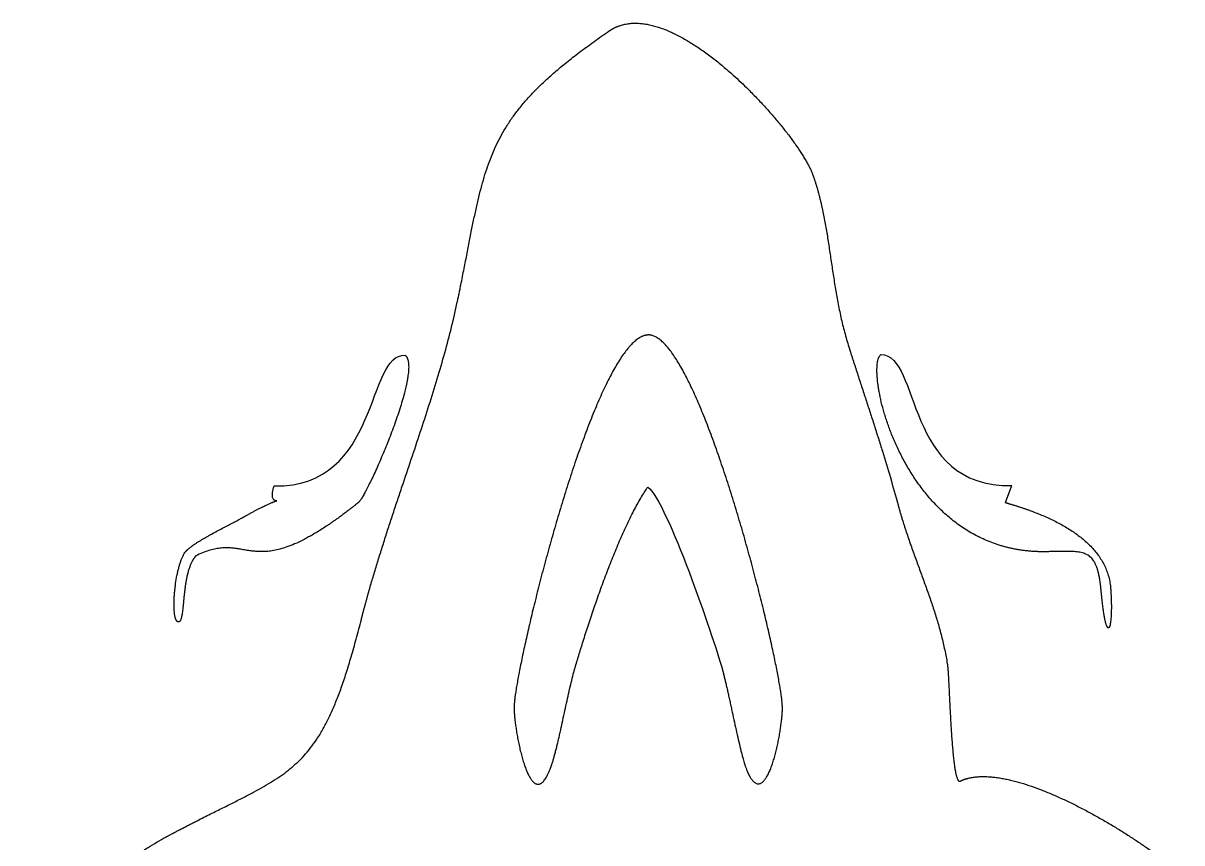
# Model space of a CAD drawing. Header units: millimetres. Extents: x 413.1 to 447.6, y 102 to 150.6.
# Drawn here: x 413.26 to 445.06, y 128.08 to 150.58 of the extents above; entities that cross this region are included whole.
import ezdxf

# ---------------------------------------------------------------- set-up
doc = ezdxf.new("R2010")
doc.units = ezdxf.units.MM
doc.layers.get('0').update_dxf_attribs({"linetype": 'CONTINUOUS'})

msp = doc.modelspace()

# ---------------------------------------------------------------- linework, layer by layer
msp.add_line((440.217, 137.417), (440.396, 137.882))
for points, knots in [([(429.345, 150.364), (429.345, 150.364), (429.345, 150.365), (429.345, 150.365), (429.345, 150.365), (429.346, 150.365), (429.346, 150.365), (429.346, 150.365), (429.346, 150.365), (429.347, 150.366), (429.348, 150.366), (429.348, 150.367), (429.349, 150.367), (429.35, 150.368), (429.352, 150.369), (429.353, 150.37), (429.356, 150.372), (429.358, 150.373), (429.362, 150.376), (429.365, 150.378), (429.368, 150.38), (429.373, 150.383), (429.378, 150.386), (429.385, 150.391), (429.391, 150.395), (429.4, 150.4), (429.412, 150.407), (429.425, 150.415), (429.439, 150.423), (429.452, 150.43), (429.466, 150.437), (429.485, 150.447), (429.508, 150.458), (429.536, 150.471), (429.564, 150.483), (429.593, 150.494), (429.631, 150.508), (429.68, 150.524), (429.739, 150.54), (429.8, 150.552), (429.861, 150.562), (429.923, 150.57), (429.986, 150.574), (430.072, 150.576), (430.181, 150.572), (430.314, 150.557), (430.449, 150.532), (430.587, 150.498), (430.727, 150.455), (430.918, 150.385), (431.16, 150.277), (431.45, 150.12), (431.742, 149.938), (432.034, 149.734), (432.324, 149.511), (432.561, 149.313), (432.841, 149.065), (433.114, 148.807), (433.417, 148.497), (433.664, 148.23), (433.896, 147.964), (434.111, 147.703), (434.307, 147.449), (434.482, 147.206), (434.612, 147.012), (434.703, 146.864), (434.763, 146.761), (434.817, 146.663), (434.863, 146.572), (434.902, 146.486), (434.924, 146.43), (434.933, 146.403)], [0, 0, 0, 0, 0.0000062, 0.0000124, 0.0000248, 0.0000497, 0.0000746, 0.0000995, 0.0001492, 0.000199, 0.0002984, 0.0003979, 0.0004973, 0.0005967, 0.0007955, 0.0009942, 0.0011927, 0.0015897, 0.0019862, 0.0023825, 0.0027784, 0.003174, 0.0039643, 0.0047533, 0.0055411, 0.0063278, 0.0078979, 0.0094637, 0.0110255, 0.0125837, 0.0141385, 0.0156902, 0.0187852, 0.0218709, 0.0249493, 0.0280226, 0.0310926, 0.0372301, 0.0433772, 0.0495475, 0.0557538, 0.0620077, 0.0683197, 0.0746992, 0.0876907, 0.1010396, 0.114785, 0.1289527, 0.143557, 0.1586022, 0.1899865, 0.2230083, 0.2574833, 0.2931741, 0.3298054, 0.3670752, 0.3858504, 0.4422284, 0.4794332, 0.5159211, 0.5513336, 0.5853094, 0.6174856, 0.6475004, 0.6749959, 0.6876902, 0.6996252, 0.7107603, 0.7210571, 0.7304807, 0.7390014, 0.7390014, 0.7390014, 0.7390014]), ([(425.173, 142.918), (425.175, 142.928), (425.179, 142.948), (425.187, 142.988), (425.202, 143.059), (425.223, 143.158), (425.247, 143.276), (425.278, 143.429), (425.316, 143.617), (425.359, 143.837), (425.401, 144.051), (425.454, 144.323), (425.517, 144.65), (425.592, 145.025), (425.666, 145.381), (425.742, 145.717), (425.822, 146.037), (425.907, 146.342), (426.001, 146.635), (426.105, 146.916), (426.221, 147.187), (426.352, 147.451), (426.5, 147.71), (426.667, 147.964), (426.854, 148.216), (427.064, 148.468), (427.3, 148.721), (427.562, 148.977), (427.854, 149.239), (428.177, 149.508), (428.534, 149.785), (428.926, 150.073), (429.201, 150.266), (429.345, 150.364)], [0, 0, 0, 0, 0.0031179, 0.0062237, 0.0123992, 0.024607, 0.0366268, 0.0484623, 0.0715942, 0.0940303, 0.1157985, 0.1369263, 0.177371, 0.2155852, 0.2517921, 0.2862207, 0.3191092, 0.3507094, 0.38129, 0.4111406, 0.4405733, 0.4699221, 0.499541, 0.5297985, 0.5610716, 0.5937389, 0.6281748, 0.6647452, 0.7038047, 0.7456961, 0.7907503, 0.8392872, 0.8916175, 0.8916175, 0.8916175, 0.8916175]), ([(434.933, 146.403), (434.933, 146.403), (434.934, 146.403), (434.934, 146.403), (434.934, 146.402), (434.934, 146.401), (434.935, 146.399), (434.936, 146.397), (434.936, 146.395), (434.938, 146.392), (434.939, 146.387), (434.941, 146.382), (434.943, 146.376), (434.946, 146.369), (434.949, 146.36), (434.953, 146.349), (434.958, 146.334), (434.964, 146.316), (434.971, 146.294), (434.979, 146.272), (434.986, 146.25), (434.996, 146.22), (435.007, 146.183), (435.021, 146.138), (435.035, 146.093), (435.053, 146.033), (435.074, 145.958), (435.098, 145.867), (435.122, 145.775), (435.144, 145.682), (435.166, 145.589), (435.194, 145.464), (435.226, 145.306), (435.263, 145.115), (435.297, 144.921), (435.329, 144.726), (435.36, 144.529), (435.39, 144.331), (435.43, 144.064), (435.48, 143.728), (435.544, 143.322), (435.616, 142.913), (435.699, 142.504), (435.798, 142.094), (435.876, 141.823), (435.919, 141.689)], [0, 0, 0, 0, 0.0000362, 0.0000724, 0.0001448, 0.0002897, 0.0004345, 0.0005794, 0.0008691, 0.0011589, 0.0017385, 0.0023182, 0.002898, 0.0034779, 0.0046381, 0.0057987, 0.0069597, 0.0092831, 0.0116082, 0.0139352, 0.0162641, 0.0185949, 0.0232623, 0.0279377, 0.0326214, 0.0373135, 0.0467238, 0.0561702, 0.0656536, 0.0751751, 0.0847353, 0.0943345, 0.113651, 0.1331246, 0.1527525, 0.1725303, 0.1924515, 0.2125088, 0.2326939, 0.2734127, 0.3145394, 0.3560154, 0.3978026, 0.4398937, 0.4823222, 0.4823222, 0.4823222, 0.4823222]), ([(422.539, 134.209), (422.539, 134.21), (422.539, 134.21), (422.539, 134.212), (422.54, 134.215), (422.541, 134.217), (422.542, 134.221), (422.543, 134.226), (422.545, 134.233), (422.547, 134.242), (422.55, 134.253), (422.553, 134.264), (422.556, 134.279), (422.561, 134.297), (422.567, 134.32), (422.574, 134.349), (422.584, 134.386), (422.596, 134.431), (422.607, 134.475), (422.619, 134.519), (422.635, 134.579), (422.655, 134.653), (422.68, 134.743), (422.705, 134.832), (422.738, 134.952), (422.781, 135.103), (422.834, 135.284), (422.887, 135.465), (422.942, 135.647), (422.998, 135.83), (423.074, 136.075), (423.172, 136.382), (423.291, 136.751), (423.413, 137.122), (423.536, 137.493), (423.702, 137.989), (423.91, 138.607), (424.157, 139.347), (424.396, 140.082), (424.622, 140.808), (424.831, 141.523), (425.017, 142.224), (425.124, 142.688), (425.173, 142.918)], [0, 0, 0, 0, 0.0001422, 0.0002845, 0.0005691, 0.0008537, 0.0011384, 0.0017078, 0.0022773, 0.0034167, 0.0045567, 0.0056971, 0.0068381, 0.0091215, 0.0114069, 0.0136942, 0.0182749, 0.0228634, 0.0274596, 0.0320634, 0.0366748, 0.0459199, 0.0551942, 0.064497, 0.0738275, 0.092569, 0.1114128, 0.130353, 0.1493836, 0.1684983, 0.187691, 0.226285, 0.2651143, 0.304127, 0.3432703, 0.3824908, 0.4609492, 0.5390727, 0.616435, 0.692618, 0.7672193, 0.8398592, 0.9101914, 0.9101914, 0.9101914, 0.9101914]), ([(430.456, 142.016), (430.456, 142.016), (430.456, 142.016), (430.456, 142.016), (430.456, 142.016), (430.456, 142.016), (430.456, 142.016), (430.455, 142.016), (430.455, 142.016), (430.455, 142.016), (430.454, 142.016), (430.453, 142.016), (430.453, 142.016), (430.452, 142.016), (430.45, 142.016), (430.449, 142.016), (430.447, 142.016), (430.445, 142.017), (430.442, 142.017), (430.439, 142.017), (430.436, 142.017), (430.432, 142.017), (430.427, 142.017), (430.421, 142.017), (430.416, 142.017), (430.408, 142.017), (430.398, 142.017), (430.387, 142.016), (430.375, 142.015), (430.363, 142.013), (430.351, 142.011), (430.336, 142.008), (430.316, 142.003), (430.292, 141.996), (430.268, 141.988), (430.244, 141.978), (430.22, 141.967), (430.196, 141.954), (430.164, 141.935), (430.123, 141.908), (430.074, 141.871), (430.024, 141.829), (429.975, 141.782), (429.925, 141.731), (429.857, 141.654), (429.771, 141.546), (429.67, 141.402), (429.569, 141.241), (429.466, 141.065), (429.364, 140.874), (429.261, 140.67), (429.158, 140.453), (429.055, 140.224), (428.953, 139.983), (428.815, 139.645), (428.645, 139.2), (428.448, 138.645), (428.255, 138.068), (428.068, 137.476), (427.888, 136.876), (427.717, 136.276), (427.555, 135.683), (427.404, 135.105), (427.265, 134.548), (427.14, 134.021), (427.029, 133.53), (426.934, 133.082), (426.866, 132.74), (426.821, 132.493), (426.793, 132.331), (426.77, 132.185), (426.752, 132.057), (426.739, 131.947), (426.734, 131.879), (426.732, 131.849)], [0, 0, 0, 0, 0.000005, 0.000009, 0.000018, 0.000036, 0.000054, 0.000072, 0.000108, 0.000144, 0.000217, 0.000289, 0.000361, 0.000433, 0.000578, 0.000722, 0.000867, 0.001156, 0.001445, 0.001734, 0.002023, 0.002312, 0.002891, 0.00347, 0.00405, 0.00463, 0.005794, 0.006963, 0.008138, 0.009319, 0.010509, 0.011707, 0.014134, 0.016608, 0.019133, 0.021717, 0.024365, 0.02708, 0.029867, 0.035669, 0.041794, 0.048259, 0.055075, 0.06225, 0.069787, 0.08595, 0.103556, 0.12257, 0.142942, 0.164612, 0.187511, 0.211568, 0.236704, 0.262841, 0.289894, 0.346414, 0.405577, 0.466681, 0.529013, 0.591853, 0.654477, 0.716158, 0.776165, 0.833767, 0.88823, 0.938821, 0.984805, 1.025451, 1.043543, 1.060027, 1.074813, 1.08781, 1.098933, 1.108097, 1.108097, 1.108097, 1.108097]), ([(434.095, 131.828), (434.095, 131.828), (434.095, 131.829), (434.095, 131.829), (434.095, 131.83), (434.094, 131.831), (434.094, 131.832), (434.094, 131.834), (434.094, 131.836), (434.094, 131.84), (434.094, 131.845), (434.093, 131.85), (434.093, 131.856), (434.093, 131.863), (434.092, 131.873), (434.091, 131.885), (434.09, 131.898), (434.089, 131.91), (434.087, 131.927), (434.085, 131.95), (434.082, 131.977), (434.079, 132.006), (434.074, 132.047), (434.068, 132.1), (434.058, 132.167), (434.048, 132.238), (434.036, 132.314), (434.023, 132.393), (434.004, 132.506), (433.976, 132.656), (433.94, 132.847), (433.899, 133.051), (433.854, 133.266), (433.805, 133.493), (433.752, 133.731), (433.676, 134.066), (433.571, 134.505), (433.434, 135.052), (433.285, 135.619), (433.126, 136.2), (432.957, 136.789), (432.78, 137.379), (432.597, 137.962), (432.407, 138.532), (432.214, 139.082), (432.017, 139.605), (431.848, 140.02), (431.712, 140.333), (431.612, 140.553), (431.512, 140.76), (431.412, 140.955), (431.312, 141.136), (431.213, 141.303), (431.115, 141.455), (431.025, 141.58), (430.944, 141.682), (430.88, 141.754), (430.824, 141.811), (430.776, 141.854), (430.716, 141.904), (430.654, 141.946), (430.591, 141.978), (430.546, 141.996), (430.501, 142.009), (430.471, 142.014), (430.456, 142.016)], [0, 0, 0, 0, 0.000033, 0.000067, 0.000134, 0.000268, 0.000402, 0.000537, 0.000808, 0.001081, 0.001633, 0.002193, 0.00276, 0.003334, 0.004505, 0.005706, 0.006936, 0.008196, 0.009485, 0.012149, 0.014929, 0.017823, 0.020829, 0.027175, 0.033957, 0.041164, 0.048786, 0.056813, 0.065234, 0.083216, 0.102647, 0.123442, 0.145514, 0.168777, 0.193145, 0.218532, 0.272017, 0.32854, 0.387411, 0.447939, 0.509435, 0.571214, 0.63259, 0.692884, 0.75142, 0.807531, 0.860562, 0.885723, 0.909876, 0.932947, 0.954862, 0.975553, 0.994958, 1.01302, 1.029694, 1.04127, 1.052044, 1.058783, 1.065172, 1.07122, 1.082339, 1.087459, 1.092323, 1.096971, 1.101456, 1.101456, 1.101456, 1.101456]), ([(435.919, 141.689), (435.919, 141.687), (435.92, 141.683), (435.923, 141.675), (435.927, 141.662), (435.933, 141.642), (435.941, 141.619), (435.95, 141.589), (435.963, 141.55), (435.982, 141.489), (436.007, 141.412), (436.036, 141.321), (436.066, 141.23), (436.105, 141.109), (436.153, 140.959), (436.212, 140.779), (436.29, 140.541), (436.386, 140.245), (436.502, 139.891), (436.616, 139.537), (436.729, 139.182), (436.879, 138.705), (437.063, 138.097), (437.201, 137.606), (437.269, 137.357)], [0, 0, 0, 0, 0.0006078, 0.0012154, 0.0024302, 0.0048581, 0.0072836, 0.0097067, 0.0145462, 0.0193766, 0.0290112, 0.0386124, 0.0481817, 0.057721, 0.0767161, 0.0956112, 0.11442, 0.1518329, 0.1890632, 0.2262196, 0.2634113, 0.3007477, 0.3762975, 0.4537663, 0.4537663, 0.4537663, 0.4537663]), ([(423.745, 141.46), (423.745, 141.46), (423.745, 141.46), (423.745, 141.46), (423.745, 141.459), (423.745, 141.459), (423.745, 141.459), (423.746, 141.459), (423.746, 141.459), (423.746, 141.459), (423.746, 141.458), (423.747, 141.458), (423.747, 141.457), (423.748, 141.457), (423.749, 141.456), (423.75, 141.455), (423.751, 141.454), (423.752, 141.453), (423.754, 141.451), (423.756, 141.449), (423.758, 141.447), (423.76, 141.445), (423.763, 141.441), (423.766, 141.437), (423.769, 141.433), (423.774, 141.428), (423.779, 141.42), (423.784, 141.411), (423.79, 141.401), (423.795, 141.391), (423.8, 141.38), (423.806, 141.365), (423.813, 141.346), (423.82, 141.32), (423.825, 141.294), (423.83, 141.265), (423.834, 141.235), (423.836, 141.204), (423.838, 141.159), (423.838, 141.099), (423.833, 141.023), (423.825, 140.943), (423.813, 140.857), (423.798, 140.767), (423.783, 140.69), (423.762, 140.592), (423.73, 140.455), (423.677, 140.26), (423.611, 140.04), (423.537, 139.814), (423.457, 139.583), (423.371, 139.35), (423.282, 139.119), (423.19, 138.892), (423.098, 138.671), (423.007, 138.46), (422.917, 138.261), (422.831, 138.077), (422.75, 137.91), (422.68, 137.773), (422.631, 137.682), (422.598, 137.623), (422.574, 137.58), (422.546, 137.534), (422.521, 137.495), (422.501, 137.467), (422.487, 137.449), (422.478, 137.438), (422.469, 137.429), (422.463, 137.424), (422.461, 137.421)], [0, 0, 0, 0, 0.000002, 0.0000078, 0.0000157, 0.0000314, 0.0000471, 0.0000628, 0.0000941, 0.0001255, 0.0001884, 0.0002512, 0.0003141, 0.000377, 0.000503, 0.0006291, 0.0007554, 0.0010084, 0.0012621, 0.0015166, 0.0017719, 0.0020279, 0.0025428, 0.0030615, 0.0035845, 0.0041119, 0.0051815, 0.0062726, 0.0073874, 0.0085275, 0.0096948, 0.0108905, 0.013372, 0.0159806, 0.0187224, 0.0216014, 0.0246203, 0.0277806, 0.0310827, 0.0381095, 0.0456914, 0.0538108, 0.0624452, 0.0715682, 0.0811511, 0.0861055, 0.1015718, 0.1234458, 0.1464984, 0.1704454, 0.1949968, 0.219859, 0.2447354, 0.2693279, 0.2933369, 0.3164619, 0.3384017, 0.3588552, 0.3775213, 0.3940995, 0.4049836, 0.4082919, 0.4144013, 0.4198049, 0.4244681, 0.4283586, 0.4300056, 0.4314501, 0.4326909, 0.433729, 0.433729, 0.433729, 0.433729]), ([(441.33, 136.068), (441.33, 136.068), (441.33, 136.068), (441.33, 136.068), (441.329, 136.068), (441.329, 136.068), (441.328, 136.068), (441.328, 136.068), (441.327, 136.068), (441.326, 136.068), (441.324, 136.068), (441.322, 136.068), (441.32, 136.068), (441.318, 136.068), (441.315, 136.068), (441.311, 136.068), (441.306, 136.068), (441.299, 136.068), (441.292, 136.068), (441.284, 136.068), (441.277, 136.068), (441.266, 136.068), (441.254, 136.068), (441.239, 136.068), (441.224, 136.068), (441.204, 136.068), (441.179, 136.068), (441.149, 136.069), (441.119, 136.07), (441.089, 136.071), (441.06, 136.072), (441.02, 136.074), (440.972, 136.077), (440.914, 136.081), (440.856, 136.086), (440.799, 136.092), (440.723, 136.101), (440.63, 136.113), (440.519, 136.132), (440.411, 136.153), (440.304, 136.177), (440.199, 136.204), (440.095, 136.233), (439.96, 136.275), (439.795, 136.335), (439.603, 136.416), (439.419, 136.507), (439.241, 136.606), (439.069, 136.713), (438.85, 136.866), (438.592, 137.074), (438.307, 137.348), (438.048, 137.641), (437.813, 137.949), (437.602, 138.268), (437.415, 138.593), (437.251, 138.921), (437.108, 139.247), (436.988, 139.566), (436.889, 139.875), (436.81, 140.17), (436.76, 140.405), (436.73, 140.582), (436.713, 140.706), (436.701, 140.822), (436.693, 140.932), (436.69, 141.033), (436.692, 141.126), (436.698, 141.21), (436.708, 141.285), (436.723, 141.35), (436.74, 141.397), (436.756, 141.429), (436.772, 141.455), (436.786, 141.472), (436.797, 141.481)], [0, 0, 0, 0, 0.0000119, 0.0000238, 0.0000477, 0.0000954, 0.0001431, 0.0001908, 0.0002862, 0.0003816, 0.0005723, 0.000763, 0.0009537, 0.0011443, 0.0015253, 0.0019062, 0.0022869, 0.0030478, 0.0038079, 0.0045673, 0.005326, 0.006084, 0.0075978, 0.0091087, 0.0106169, 0.0121222, 0.0151245, 0.0181159, 0.0210964, 0.0240663, 0.0270256, 0.0299746, 0.035842, 0.0416696, 0.0474587, 0.0532105, 0.058926, 0.0702527, 0.0814479, 0.0925203, 0.1034782, 0.1143299, 0.125083, 0.1357451, 0.156822, 0.1776154, 0.198172, 0.2185323, 0.2387305, 0.2587946, 0.2985918, 0.3380423, 0.3771671, 0.4159138, 0.4541676, 0.4917617, 0.5284873, 0.5641012, 0.5983329, 0.6308905, 0.6614665, 0.6897425, 0.7029184, 0.7153985, 0.7271432, 0.7381139, 0.748274, 0.7575898, 0.7660324, 0.7735804, 0.7802256, 0.7859818, 0.7885436, 0.7909088, 0.7951226, 0.7951226, 0.7951226, 0.7951226]), ([(420.218, 137.465), (420.218, 137.465), (420.217, 137.464), (420.216, 137.464), (420.214, 137.464), (420.212, 137.464), (420.209, 137.464), (420.204, 137.464), (420.197, 137.465), (420.189, 137.466), (420.18, 137.468), (420.171, 137.471), (420.162, 137.476), (420.152, 137.482), (420.142, 137.489), (420.133, 137.499), (420.121, 137.515), (420.108, 137.542), (420.099, 137.583), (420.096, 137.636), (420.102, 137.702), (420.117, 137.784), (420.134, 137.843), (420.144, 137.875)], [0.10804712, 0.10804712, 0.10804712, 0.10804712, 0.10813635, 0.10825662, 0.10841927, 0.10862153, 0.10886075, 0.1094399, 0.11013783, 0.11093817, 0.11182766, 0.11279701, 0.11384175, 0.11496303, 0.1161683, 0.11747147, 0.11889265, 0.12218869, 0.12630582, 0.13151314, 0.13808159, 0.14627563, 0.15635215, 0.15635215, 0.15635215, 0.15635215]), ([(428.411, 132.909), (428.412, 132.909), (428.412, 132.911), (428.413, 132.915), (428.415, 132.921), (428.418, 132.93), (428.421, 132.94), (428.425, 132.955), (428.43, 132.973), (428.437, 132.994), (428.443, 133.016), (428.452, 133.046), (428.464, 133.083), (428.477, 133.128), (428.496, 133.19), (428.52, 133.269), (428.549, 133.365), (428.58, 133.463), (428.611, 133.563), (428.655, 133.701), (428.711, 133.877), (428.782, 134.093), (428.855, 134.314), (428.958, 134.617), (429.092, 135), (429.262, 135.461), (429.439, 135.917), (429.608, 136.325), (429.766, 136.681), (429.895, 136.954), (430.009, 137.18), (430.106, 137.363), (430.203, 137.535), (430.301, 137.695), (430.368, 137.797), (430.402, 137.845)], [0, 0, 0, 0, 0.0002752, 0.0005508, 0.0011028, 0.0022104, 0.0033227, 0.0044398, 0.0066879, 0.0089547, 0.0112398, 0.013543, 0.0182031, 0.0229333, 0.027732, 0.037528, 0.0475778, 0.0578682, 0.0683858, 0.0791174, 0.1011693, 0.1239179, 0.1472575, 0.1710822, 0.2197654, 0.2691282, 0.3183371, 0.3665678, 0.4016111, 0.435313, 0.4568752, 0.4776033, 0.4974077, 0.5162035, 0.5339125, 0.5339125, 0.5339125, 0.5339125]), ([(422.461, 137.421), (422.461, 137.421), (422.461, 137.421), (422.46, 137.421), (422.46, 137.421), (422.459, 137.42), (422.458, 137.42), (422.458, 137.419), (422.456, 137.418), (422.454, 137.416), (422.452, 137.414), (422.449, 137.412), (422.446, 137.41), (422.442, 137.406), (422.437, 137.403), (422.431, 137.398), (422.424, 137.392), (422.414, 137.384), (422.402, 137.375), (422.391, 137.365), (422.379, 137.356), (422.364, 137.344), (422.344, 137.329), (422.322, 137.311), (422.299, 137.293), (422.269, 137.27), (422.231, 137.241), (422.187, 137.207), (422.143, 137.173), (422.099, 137.14), (422.056, 137.108), (422, 137.066), (421.931, 137.015), (421.849, 136.956), (421.769, 136.9), (421.691, 136.845), (421.59, 136.777), (421.469, 136.697), (421.327, 136.609), (421.192, 136.528), (421.063, 136.456), (420.904, 136.372), (420.717, 136.283), (420.506, 136.2), (420.313, 136.139), (420.136, 136.099), (419.973, 136.077), (419.821, 136.069), (419.68, 136.073), (419.546, 136.085), (419.418, 136.103), (419.294, 136.125), (419.172, 136.145), (419.048, 136.163), (418.922, 136.175), (418.791, 136.178), (418.652, 136.168), (418.504, 136.144), (418.346, 136.101), (418.174, 136.038), (418.058, 135.984), (417.997, 135.953)], [0, 0, 0, 0, 0.0000236, 0.0000472, 0.0000944, 0.0001888, 0.0002832, 0.0003776, 0.0005663, 0.0007549, 0.0011319, 0.0015086, 0.001885, 0.002261, 0.0030121, 0.003762, 0.0045106, 0.0060039, 0.0074922, 0.0089754, 0.0104535, 0.0119266, 0.0148578, 0.0177689, 0.0206601, 0.0235314, 0.029215, 0.0348204, 0.0403483, 0.0457994, 0.0511746, 0.0564746, 0.0668518, 0.0769373, 0.0867369, 0.0962569, 0.1055032, 0.1231994, 0.1398749, 0.1555794, 0.1703627, 0.1842754, 0.2096883, 0.2322287, 0.2523055, 0.270322, 0.2866669, 0.3017013, 0.3157468, 0.3290771, 0.3419166, 0.3544498, 0.3668381, 0.3792425, 0.3918477, 0.4048826, 0.4186325, 0.4334393, 0.4496905, 0.4678031, 0.4882069, 0.4882069, 0.4882069, 0.4882069]), ([(419.25, 136.99), (419.25, 136.99), (419.25, 136.99), (419.251, 136.991), (419.253, 136.992), (419.256, 136.994), (419.259, 136.995), (419.263, 136.998), (419.269, 137.001), (419.277, 137.006), (419.288, 137.011), (419.3, 137.018), (419.313, 137.025), (419.329, 137.035), (419.349, 137.046), (419.373, 137.059), (419.404, 137.076), (419.442, 137.097), (419.486, 137.121), (419.528, 137.144), (419.569, 137.166), (419.62, 137.194), (419.681, 137.225), (419.749, 137.261), (419.812, 137.292), (419.869, 137.32), (419.921, 137.345), (419.967, 137.367), (420.01, 137.386), (420.047, 137.402), (420.08, 137.416), (420.109, 137.428), (420.134, 137.438), (420.155, 137.446), (420.173, 137.452), (420.187, 137.456), (420.199, 137.46), (420.206, 137.462), (420.211, 137.463), (420.214, 137.464), (420.216, 137.464), (420.217, 137.464), (420.218, 137.465), (420.218, 137.465)], [0, 0, 0, 0, 0.0000926, 0.0001851, 0.00037, 0.0007392, 0.0011075, 0.0014751, 0.0022077, 0.0029371, 0.0043861, 0.0058222, 0.0072454, 0.0086557, 0.011438, 0.0141696, 0.0168509, 0.0220646, 0.0270826, 0.0319084, 0.0365458, 0.0409981, 0.0493622, 0.0570293, 0.0640278, 0.0703862, 0.0761329, 0.0812964, 0.0859047, 0.0899862, 0.0935689, 0.0966808, 0.0993498, 0.1016037, 0.1034699, 0.1049757, 0.1061483, 0.1070144, 0.1073407, 0.1076003, 0.1077962, 0.1079318, 0.1080213, 0.1080213, 0.1080213, 0.1080213]), ([(440.217, 137.417), (440.217, 137.417), (440.218, 137.417), (440.219, 137.417), (440.22, 137.416), (440.222, 137.416), (440.224, 137.415), (440.227, 137.414), (440.231, 137.413), (440.238, 137.411), (440.246, 137.409), (440.255, 137.406), (440.265, 137.403), (440.278, 137.4), (440.294, 137.395), (440.313, 137.389), (440.339, 137.382), (440.371, 137.372), (440.41, 137.36), (440.449, 137.349), (440.488, 137.336), (440.541, 137.32), (440.607, 137.298), (440.686, 137.272), (440.766, 137.245), (440.847, 137.216), (440.927, 137.187), (441.034, 137.146), (441.168, 137.093), (441.328, 137.025), (441.485, 136.952), (441.64, 136.875), (441.842, 136.766), (442.082, 136.618), (442.35, 136.418), (442.588, 136.196), (442.758, 135.989), (442.872, 135.812), (442.945, 135.673), (443.006, 135.528), (443.054, 135.376), (443.088, 135.217), (443.101, 135.108), (443.105, 135.052)], [0, 0, 0, 0, 0.0000616, 0.0001233, 0.0002466, 0.0004932, 0.00074, 0.0009869, 0.0014811, 0.0019757, 0.0029662, 0.0039584, 0.0049524, 0.005948, 0.0079445, 0.0099475, 0.0119571, 0.0159951, 0.0200576, 0.0241433, 0.0282514, 0.0323806, 0.0406984, 0.0490884, 0.0575425, 0.0660525, 0.0746105, 0.0832087, 0.1004949, 0.1178524, 0.1352255, 0.1525623, 0.1698158, 0.2039043, 0.2372455, 0.2697345, 0.3014662, 0.3171599, 0.332822, 0.3485446, 0.3644397, 0.3806368, 0.3972804, 0.3972804, 0.3972804, 0.3972804]), ([(437.269, 137.357), (437.269, 137.357), (437.269, 137.356), (437.269, 137.355), (437.27, 137.354), (437.271, 137.351), (437.271, 137.348), (437.272, 137.344), (437.274, 137.339), (437.276, 137.331), (437.279, 137.321), (437.282, 137.309), (437.285, 137.298), (437.29, 137.282), (437.295, 137.262), (437.302, 137.238), (437.311, 137.207), (437.322, 137.167), (437.336, 137.12), (437.35, 137.073), (437.364, 137.027), (437.382, 136.964), (437.406, 136.887), (437.435, 136.794), (437.465, 136.702), (437.505, 136.581), (437.557, 136.429), (437.619, 136.249), (437.683, 136.069), (437.748, 135.891), (437.813, 135.713), (437.899, 135.478), (438.007, 135.183), (438.133, 134.829), (438.253, 134.473), (438.365, 134.113), (438.465, 133.747), (438.553, 133.373), (438.6, 133.12), (438.62, 132.992)], [0, 0, 0, 0, 0.0000773, 0.0001546, 0.0003092, 0.0006183, 0.0009274, 0.0012365, 0.0018545, 0.0024724, 0.0037076, 0.0049422, 0.0061762, 0.0074095, 0.0098743, 0.0123366, 0.0147964, 0.0197089, 0.024612, 0.029506, 0.0343911, 0.0392677, 0.0489961, 0.0586931, 0.0683605, 0.078, 0.0972025, 0.1163131, 0.1353438, 0.1543054, 0.1732085, 0.1920631, 0.2296668, 0.267198, 0.3047462, 0.3424154, 0.3803307, 0.4186438, 0.4575373, 0.4575373, 0.4575373, 0.4575373]), ([(417.715, 136.07), (417.715, 136.07), (417.715, 136.07), (417.715, 136.07), (417.715, 136.07), (417.716, 136.071), (417.716, 136.071), (417.717, 136.072), (417.718, 136.073), (417.719, 136.074), (417.72, 136.076), (417.722, 136.078), (417.724, 136.08), (417.726, 136.083), (417.729, 136.086), (417.733, 136.091), (417.739, 136.096), (417.746, 136.104), (417.754, 136.113), (417.764, 136.121), (417.773, 136.13), (417.787, 136.143), (417.805, 136.158), (417.828, 136.177), (417.853, 136.196), (417.879, 136.216), (417.906, 136.236), (417.945, 136.263), (417.996, 136.298), (418.061, 136.339), (418.13, 136.382), (418.202, 136.424), (418.276, 136.467), (418.352, 136.511), (418.455, 136.568), (418.585, 136.638), (418.739, 136.72), (418.886, 136.796), (419.022, 136.867), (419.126, 136.922), (419.2, 136.962), (419.234, 136.981), (419.25, 136.99)], [0, 0, 0, 0, 0.0000166, 0.0000333, 0.0000665, 0.0001333, 0.0002001, 0.0002672, 0.0004017, 0.0005368, 0.000809, 0.0010838, 0.001361, 0.0016408, 0.0022079, 0.002785, 0.0033722, 0.0045764, 0.0058203, 0.0071034, 0.0084252, 0.0097852, 0.0126176, 0.0155954, 0.0187131, 0.0219647, 0.0253441, 0.0288446, 0.0361822, 0.0439224, 0.0520083, 0.0603817, 0.0689837, 0.0777548, 0.0866348, 0.1044798, 0.1220331, 0.1388064, 0.1543102, 0.1680549, 0.1741151, 0.1795529, 0.1795529, 0.1795529, 0.1795529]), ([(417.518, 134.142), (417.518, 134.143), (417.518, 134.142), (417.518, 134.143), (417.518, 134.143), (417.518, 134.143), (417.518, 134.143), (417.517, 134.143), (417.517, 134.143), (417.516, 134.143), (417.515, 134.143), (417.515, 134.143), (417.514, 134.143), (417.512, 134.143), (417.511, 134.144), (417.509, 134.144), (417.507, 134.145), (417.506, 134.145), (417.503, 134.146), (417.5, 134.147), (417.497, 134.149), (417.494, 134.151), (417.489, 134.154), (417.484, 134.158), (417.478, 134.164), (417.472, 134.171), (417.466, 134.179), (417.461, 134.187), (417.454, 134.2), (417.446, 134.218), (417.437, 134.242), (417.429, 134.269), (417.422, 134.298), (417.416, 134.331), (417.411, 134.366), (417.405, 134.416), (417.4, 134.485), (417.397, 134.573), (417.397, 134.668), (417.4, 134.767), (417.407, 134.871), (417.416, 134.978), (417.427, 135.087), (417.447, 135.232), (417.471, 135.375), (417.5, 135.516), (417.524, 135.616), (417.551, 135.711), (417.579, 135.799), (417.61, 135.88), (417.642, 135.953), (417.676, 136.016), (417.702, 136.053), (417.715, 136.07)], [0, 0, 0, 0, 0.0000058, 0.0000116, 0.0000233, 0.0000466, 0.0000698, 0.0000931, 0.0001395, 0.0001859, 0.0002786, 0.0003711, 0.0004636, 0.0005559, 0.0007404, 0.0009248, 0.0011094, 0.0012943, 0.0014797, 0.001853, 0.0022306, 0.0026141, 0.0030046, 0.0038113, 0.0046589, 0.005554, 0.0065014, 0.0075049, 0.008567, 0.0108735, 0.0134291, 0.0162346, 0.0192861, 0.0225767, 0.0260979, 0.0298395, 0.0379386, 0.0467789, 0.0562582, 0.0662703, 0.0767068, 0.0874583, 0.0984144, 0.1094646, 0.1314047, 0.142078, 0.1524095, 0.1622946, 0.1716326, 0.1803282, 0.1882959, 0.1954653, 0.2017931, 0.2017931, 0.2017931, 0.2017931]), ([(417.997, 135.953), (417.997, 135.953), (417.997, 135.953), (417.997, 135.953), (417.997, 135.953), (417.996, 135.952), (417.996, 135.952), (417.995, 135.951), (417.995, 135.95), (417.993, 135.949), (417.992, 135.948), (417.99, 135.946), (417.989, 135.944), (417.987, 135.941), (417.984, 135.938), (417.981, 135.934), (417.977, 135.93), (417.974, 135.926), (417.97, 135.921), (417.965, 135.914), (417.959, 135.906), (417.953, 135.897), (417.945, 135.886), (417.935, 135.871), (417.923, 135.853), (417.912, 135.835), (417.902, 135.816), (417.891, 135.797), (417.878, 135.77), (417.862, 135.736), (417.844, 135.694), (417.827, 135.65), (417.811, 135.605), (417.792, 135.543), (417.77, 135.464), (417.747, 135.365), (417.727, 135.265), (417.711, 135.163), (417.696, 135.061), (417.684, 134.96), (417.673, 134.86), (417.664, 134.763), (417.655, 134.67), (417.646, 134.581), (417.638, 134.498), (417.629, 134.421), (417.619, 134.352), (417.61, 134.299), (417.601, 134.261), (417.595, 134.237), (417.587, 134.215), (417.58, 134.195), (417.572, 134.179), (417.563, 134.165), (417.553, 134.154), (417.542, 134.147), (417.53, 134.142), (417.522, 134.142), (417.518, 134.142)], [0, 0, 0, 0, 0.0000157, 0.0000314, 0.0000629, 0.0001258, 0.0001887, 0.0002517, 0.0003776, 0.0005037, 0.0007559, 0.0010084, 0.0012613, 0.0015143, 0.0020214, 0.0025296, 0.003039, 0.0035496, 0.0040614, 0.0050888, 0.0061212, 0.0071588, 0.0082017, 0.0103036, 0.0124277, 0.0145743, 0.0167438, 0.0189364, 0.021152, 0.0256522, 0.0302429, 0.0349209, 0.0396818, 0.04452, 0.054401, 0.0645042, 0.0747597, 0.0850904, 0.0954142, 0.1056451, 0.1156943, 0.1254711, 0.1348833, 0.1438383, 0.1522435, 0.1600074, 0.1670414, 0.1732622, 0.1760446, 0.1785981, 0.1809172, 0.183, 0.1848491, 0.1864756, 0.1879039, 0.1891797, 0.1903769, 0.1915954, 0.1915954, 0.1915954, 0.1915954]), ([(442.846, 134.976), (442.846, 134.976), (442.846, 134.976), (442.846, 134.976), (442.846, 134.977), (442.846, 134.978), (442.846, 134.979), (442.846, 134.981), (442.845, 134.983), (442.845, 134.986), (442.845, 134.99), (442.844, 134.995), (442.844, 134.999), (442.843, 135.006), (442.843, 135.014), (442.842, 135.023), (442.84, 135.035), (442.839, 135.05), (442.837, 135.068), (442.835, 135.086), (442.833, 135.104), (442.831, 135.127), (442.827, 135.156), (442.823, 135.189), (442.819, 135.222), (442.813, 135.264), (442.805, 135.315), (442.795, 135.373), (442.784, 135.429), (442.769, 135.497), (442.748, 135.576), (442.719, 135.662), (442.686, 135.738), (442.649, 135.805), (442.609, 135.863), (442.563, 135.912), (442.513, 135.954), (442.457, 135.988), (442.397, 136.016), (442.331, 136.038), (442.26, 136.054), (442.183, 136.066), (442.1, 136.073), (442.011, 136.078), (441.915, 136.079), (441.812, 136.079), (441.702, 136.077), (441.585, 136.074), (441.46, 136.071), (441.374, 136.069), (441.33, 136.068)], [0, 0, 0, 0, 0.0000299, 0.0000598, 0.0001197, 0.0002393, 0.0003588, 0.0004782, 0.0007168, 0.0009551, 0.0014307, 0.0019049, 0.0023778, 0.0028494, 0.0037887, 0.0047227, 0.0056515, 0.0074934, 0.0093146, 0.0111152, 0.0128954, 0.0146553, 0.0181149, 0.021495, 0.0247969, 0.0280219, 0.0342458, 0.040177, 0.045826, 0.0512041, 0.0611937, 0.070249, 0.0784858, 0.0860366, 0.0930516, 0.0996971, 0.1061495, 0.1125841, 0.1191635, 0.1260283, 0.1332933, 0.1410484, 0.1493631, 0.1582903, 0.1678718, 0.178141, 0.1891262, 0.200853, 0.2133452, 0.2266269, 0.2266269, 0.2266269, 0.2266269]), ([(443.105, 135.052), (443.105, 135.052), (443.105, 135.052), (443.105, 135.051), (443.105, 135.05), (443.105, 135.048), (443.105, 135.045), (443.105, 135.042), (443.106, 135.038), (443.106, 135.032), (443.107, 135.024), (443.107, 135.015), (443.108, 135.006), (443.109, 134.994), (443.109, 134.979), (443.111, 134.96), (443.112, 134.936), (443.114, 134.907), (443.115, 134.872), (443.117, 134.837), (443.118, 134.803), (443.12, 134.759), (443.122, 134.705), (443.123, 134.643), (443.124, 134.582), (443.124, 134.507), (443.123, 134.419), (443.119, 134.322), (443.113, 134.236), (443.107, 134.171), (443.101, 134.125), (443.096, 134.096), (443.091, 134.069), (443.085, 134.046), (443.079, 134.026), (443.073, 134.009), (443.066, 133.996), (443.06, 133.988), (443.055, 133.983), (443.051, 133.98), (443.047, 133.978), (443.043, 133.977), (443.039, 133.978), (443.035, 133.979), (443.031, 133.981), (443.025, 133.985), (443.018, 133.994), (443.01, 134.007), (443.001, 134.024), (442.992, 134.044), (442.984, 134.069), (442.975, 134.099), (442.965, 134.132), (442.956, 134.169), (442.947, 134.211), (442.934, 134.276), (442.918, 134.368), (442.899, 134.493), (442.881, 134.636), (442.863, 134.8), (442.852, 134.915), (442.846, 134.976)], [0, 0, 0, 0, 0.0000586, 0.0001172, 0.0002343, 0.0004685, 0.0007024, 0.0009362, 0.0014031, 0.0018691, 0.0027989, 0.0037253, 0.0046485, 0.0055684, 0.0073983, 0.009215, 0.0110183, 0.0145844, 0.0180961, 0.0215525, 0.0249529, 0.0282965, 0.0348108, 0.0410893, 0.0471262, 0.0529156, 0.0637285, 0.0734817, 0.0821296, 0.0896283, 0.0929342, 0.0959381, 0.0986363, 0.101026, 0.1031059, 0.1048778, 0.106349, 0.1075375, 0.1080384, 0.1084879, 0.1088989, 0.1092889, 0.1096788, 0.1100901, 0.1105416, 0.1110483, 0.1122662, 0.1138031, 0.1156906, 0.1179491, 0.1205932, 0.1236348, 0.1270837, 0.1309488, 0.1352385, 0.1399605, 0.1507308, 0.1633178, 0.1777772, 0.1941635, 0.2125306, 0.2125306, 0.2125306, 0.2125306]), ([(417.169, 128.235), (417.17, 128.236), (417.171, 128.236), (417.173, 128.237), (417.177, 128.24), (417.183, 128.243), (417.19, 128.246), (417.199, 128.251), (417.21, 128.257), (417.228, 128.267), (417.251, 128.279), (417.277, 128.293), (417.304, 128.308), (417.34, 128.327), (417.384, 128.35), (417.436, 128.378), (417.505, 128.414), (417.591, 128.459), (417.692, 128.512), (417.792, 128.563), (417.89, 128.613), (418.017, 128.678), (418.172, 128.757), (418.353, 128.848), (418.529, 128.935), (418.751, 129.045), (419.014, 129.176), (419.315, 129.328), (419.595, 129.474), (419.856, 129.619), (420.1, 129.764), (420.327, 129.914), (420.539, 130.072), (420.738, 130.241), (420.924, 130.423), (421.1, 130.623), (421.265, 130.842), (421.422, 131.085), (421.572, 131.353), (421.717, 131.651), (421.857, 131.981), (421.994, 132.347), (422.13, 132.751), (422.266, 133.196), (422.404, 133.687), (422.493, 134.03), (422.539, 134.209)], [0, 0, 0, 0, 0.0001936, 0.0003872, 0.0007742, 0.0015475, 0.00232, 0.0030915, 0.004632, 0.0061689, 0.0092322, 0.0122814, 0.0153166, 0.0183378, 0.0243388, 0.0302849, 0.0361766, 0.0477991, 0.0592104, 0.0704149, 0.0814168, 0.0922202, 0.1132486, 0.1335332, 0.153107, 0.1720028, 0.2078909, 0.2414596, 0.2729761, 0.3027187, 0.3309835, 0.3580923, 0.3843991, 0.4102934, 0.4361999, 0.462572, 0.4898809, 0.5186026, 0.549207, 0.5821487, 0.6178637, 0.6567682, 0.6992604, 0.7457226, 0.7965245, 0.8520258, 0.8520258, 0.8520258, 0.8520258]), ([(438.62, 132.992), (438.62, 132.992), (438.62, 132.992), (438.621, 132.991), (438.621, 132.99), (438.621, 132.989), (438.621, 132.987), (438.622, 132.985), (438.622, 132.982), (438.623, 132.977), (438.624, 132.971), (438.625, 132.963), (438.626, 132.955), (438.627, 132.943), (438.629, 132.927), (438.631, 132.907), (438.633, 132.886), (438.635, 132.863), (438.637, 132.83), (438.641, 132.786), (438.645, 132.728), (438.648, 132.667), (438.652, 132.6), (438.656, 132.53), (438.662, 132.428), (438.669, 132.294), (438.677, 132.124), (438.686, 131.944), (438.695, 131.758), (438.705, 131.567), (438.716, 131.375), (438.728, 131.182), (438.74, 130.993), (438.754, 130.809), (438.769, 130.632), (438.784, 130.465), (438.802, 130.311), (438.82, 130.171), (438.839, 130.057), (438.854, 129.982), (438.866, 129.933), (438.875, 129.898), (438.887, 129.86), (438.9, 129.828), (438.911, 129.806), (438.92, 129.792), (438.927, 129.783), (438.934, 129.777), (438.941, 129.772), (438.949, 129.769), (438.956, 129.767), (438.964, 129.768), (438.969, 129.77), (438.971, 129.771)], [0, 0, 0, 0, 0.0000409, 0.000082, 0.0001647, 0.0003319, 0.0005016, 0.0006738, 0.0010257, 0.0013876, 0.0021409, 0.0029334, 0.0037645, 0.0046339, 0.0064856, 0.0084851, 0.0106286, 0.0129126, 0.0153334, 0.0205705, 0.0263102, 0.0325228, 0.0391783, 0.0462467, 0.0536981, 0.0696294, 0.0867318, 0.1047646, 0.123487, 0.1426587, 0.162039, 0.1813878, 0.2004651, 0.2190316, 0.2368484, 0.2536781, 0.2692845, 0.2834346, 0.2959001, 0.3040121, 0.3064634, 0.3109689, 0.3149285, 0.3183273, 0.3211614, 0.3223721, 0.3234521, 0.3244122, 0.3252702, 0.3260531, 0.3267995, 0.327556, 0.3283704, 0.3283704, 0.3283704, 0.3283704]), ([(427.721, 130.102), (427.721, 130.102), (427.721, 130.102), (427.721, 130.103), (427.722, 130.104), (427.722, 130.105), (427.723, 130.107), (427.723, 130.109), (427.725, 130.112), (427.726, 130.116), (427.728, 130.12), (427.73, 130.125), (427.732, 130.131), (427.735, 130.139), (427.739, 130.149), (427.743, 130.162), (427.749, 130.179), (427.756, 130.199), (427.764, 130.22), (427.771, 130.242), (427.78, 130.272), (427.792, 130.31), (427.807, 130.358), (427.821, 130.407), (427.835, 130.459), (427.85, 130.511), (427.869, 130.585), (427.894, 130.68), (427.923, 130.798), (427.952, 130.921), (427.981, 131.047), (428.02, 131.221), (428.068, 131.442), (428.126, 131.709), (428.183, 131.974), (428.24, 132.232), (428.297, 132.475), (428.344, 132.667), (428.383, 132.809), (428.402, 132.876), (428.411, 132.909)], [0, 0, 0, 0, 0.0000605, 0.0001211, 0.0002424, 0.000364, 0.0004857, 0.0007299, 0.0009749, 0.0014675, 0.0019635, 0.002463, 0.0029658, 0.0039815, 0.0050106, 0.0060531, 0.0081773, 0.0103533, 0.0125802, 0.014857, 0.0171827, 0.021977, 0.0269553, 0.0321095, 0.0374314, 0.0429127, 0.048545, 0.0602292, 0.0724161, 0.0850369, 0.0980226, 0.1113038, 0.1384743, 0.1659895, 0.1932897, 0.2198153, 0.2450085, 0.2683156, 0.2790909, 0.289191, 0.289191, 0.289191, 0.289191]), ([(432.438, 132.87), (432.438, 132.869), (432.438, 132.869), (432.438, 132.868), (432.438, 132.867), (432.439, 132.864), (432.44, 132.862), (432.441, 132.858), (432.442, 132.854), (432.444, 132.846), (432.447, 132.837), (432.45, 132.826), (432.453, 132.815), (432.457, 132.8), (432.463, 132.78), (432.469, 132.756), (432.478, 132.724), (432.488, 132.681), (432.502, 132.629), (432.515, 132.574), (432.529, 132.518), (432.547, 132.44), (432.571, 132.338), (432.599, 132.211), (432.628, 132.08), (432.658, 131.946), (432.687, 131.808), (432.727, 131.622), (432.778, 131.39), (432.838, 131.116), (432.897, 130.854), (432.947, 130.646), (432.986, 130.492), (433.013, 130.394), (433.036, 130.312), (433.054, 130.251), (433.074, 130.189), (433.095, 130.127), (433.113, 130.08), (433.123, 130.059)], [0, 0, 0, 0, 0.0000685, 0.000137, 0.0002742, 0.0005494, 0.0008256, 0.0011028, 0.0016601, 0.0022213, 0.0033554, 0.004505, 0.0056699, 0.0068498, 0.0092541, 0.0117166, 0.0142359, 0.0194389, 0.0248517, 0.0304626, 0.0362601, 0.0422324, 0.0546548, 0.067636, 0.081082, 0.0948983, 0.1089908, 0.1232648, 0.1519796, 0.180287, 0.2074325, 0.2326638, 0.2443282, 0.2552349, 0.2628627, 0.2699748, 0.2744112, 0.2825038, 0.2894881, 0.2894881, 0.2894881, 0.2894881]), ([(426.732, 131.849), (426.732, 131.849), (426.732, 131.849), (426.732, 131.849), (426.732, 131.849), (426.732, 131.849), (426.732, 131.849), (426.732, 131.848), (426.732, 131.848), (426.732, 131.848), (426.732, 131.847), (426.732, 131.847), (426.732, 131.846), (426.732, 131.846), (426.732, 131.845), (426.732, 131.844), (426.731, 131.842), (426.731, 131.84), (426.731, 131.838), (426.731, 131.836), (426.731, 131.834), (426.731, 131.831), (426.731, 131.827), (426.731, 131.822), (426.731, 131.817), (426.73, 131.811), (426.73, 131.802), (426.73, 131.792), (426.73, 131.782), (426.73, 131.771), (426.731, 131.76), (426.731, 131.744), (426.732, 131.724), (426.733, 131.699), (426.734, 131.673), (426.736, 131.646), (426.738, 131.618), (426.74, 131.59), (426.743, 131.549), (426.749, 131.497), (426.756, 131.432), (426.764, 131.364), (426.773, 131.294), (426.784, 131.222), (426.795, 131.148), (426.807, 131.072), (426.825, 130.969), (426.85, 130.84), (426.884, 130.685), (426.92, 130.532), (426.961, 130.384), (427.004, 130.243), (427.05, 130.113), (427.092, 130.012), (427.128, 129.939), (427.154, 129.89), (427.181, 129.845), (427.209, 129.806), (427.237, 129.771), (427.266, 129.741), (427.296, 129.718), (427.326, 129.7), (427.357, 129.69), (427.389, 129.686), (427.421, 129.69), (427.454, 129.701), (427.486, 129.721), (427.519, 129.749), (427.553, 129.785), (427.586, 129.83), (427.62, 129.884), (427.654, 129.948), (427.688, 130.021), (427.71, 130.074), (427.721, 130.102)], [0, 0, 0, 0, 0.0000017, 0.0000066, 0.0000133, 0.0000265, 0.0000398, 0.0000531, 0.0000797, 0.0001063, 0.0001596, 0.0002131, 0.0002667, 0.0003204, 0.0004282, 0.0005366, 0.0006454, 0.0008647, 0.001086, 0.0013094, 0.0015349, 0.0017623, 0.0022234, 0.0026925, 0.0031696, 0.0036547, 0.0046485, 0.0056736, 0.0067293, 0.0078154, 0.0089312, 0.0100764, 0.0124528, 0.0149408, 0.0175364, 0.0202359, 0.0230351, 0.0259302, 0.0289171, 0.0351504, 0.0417029, 0.0485425, 0.0556366, 0.0629532, 0.0704597, 0.0781238, 0.0859134, 0.1017397, 0.1176823, 0.133487, 0.1489031, 0.1636854, 0.177597, 0.190415, 0.1963515, 0.2019433, 0.2071726, 0.2120273, 0.2165027, 0.2206054, 0.2243589, 0.2278103, 0.2310393, 0.2341637, 0.2373343, 0.2407171, 0.2444697, 0.2487271, 0.253599, 0.2591742, 0.2655257, 0.2727157, 0.2807986, 0.2898237, 0.2898237, 0.2898237, 0.2898237]), ([(433.123, 130.059), (433.123, 130.059), (433.123, 130.059), (433.123, 130.059), (433.123, 130.058), (433.123, 130.058), (433.123, 130.058), (433.123, 130.057), (433.123, 130.057), (433.124, 130.056), (433.124, 130.056), (433.124, 130.055), (433.125, 130.054), (433.125, 130.052), (433.126, 130.051), (433.127, 130.049), (433.128, 130.046), (433.129, 130.044), (433.13, 130.041), (433.131, 130.038), (433.133, 130.034), (433.135, 130.029), (433.137, 130.025), (433.14, 130.018), (433.144, 130.011), (433.148, 130.002), (433.152, 129.993), (433.158, 129.981), (433.165, 129.967), (433.173, 129.95), (433.181, 129.934), (433.19, 129.918), (433.198, 129.903), (433.209, 129.884), (433.223, 129.862), (433.239, 129.837), (433.256, 129.815), (433.272, 129.794), (433.293, 129.77), (433.319, 129.745), (433.351, 129.721), (433.384, 129.706), (433.415, 129.697), (433.447, 129.697), (433.478, 129.703), (433.508, 129.715), (433.538, 129.734), (433.567, 129.759), (433.595, 129.788), (433.623, 129.823), (433.65, 129.863), (433.677, 129.907), (433.703, 129.956), (433.737, 130.028), (433.779, 130.126), (433.824, 130.253), (433.867, 130.389), (433.907, 130.533), (433.943, 130.681), (433.976, 130.832), (434.005, 130.982), (434.031, 131.13), (434.052, 131.272), (434.07, 131.407), (434.083, 131.532), (434.092, 131.644), (434.096, 131.729), (434.096, 131.789), (434.095, 131.816), (434.095, 131.828)], [0, 0, 0, 0, 0.0000085, 0.0000169, 0.0000339, 0.0000677, 0.0001016, 0.0001355, 0.0002031, 0.0002707, 0.0003382, 0.0004057, 0.0005405, 0.0006751, 0.0008095, 0.0010775, 0.0013447, 0.001611, 0.0018764, 0.002141, 0.0026674, 0.0031903, 0.0037098, 0.0042258, 0.0052474, 0.0062552, 0.0072493, 0.0082298, 0.0101504, 0.0120177, 0.0138324, 0.0155953, 0.0173072, 0.0189689, 0.0221449, 0.0251304, 0.0279329, 0.0305606, 0.0330224, 0.0374859, 0.0414161, 0.0449247, 0.0481457, 0.0512288, 0.0543228, 0.0575563, 0.0610253, 0.0647934, 0.0688973, 0.0733543, 0.0781681, 0.0833328, 0.0888364, 0.094662, 0.1071963, 0.1207535, 0.1351277, 0.1501001, 0.1654443, 0.1809288, 0.1963189, 0.2113776, 0.2258667, 0.2395473, 0.2521806, 0.2635288, 0.2733571, 0.27763, 0.2814385, 0.2814385, 0.2814385, 0.2814385]), ([(438.971, 129.771), (438.971, 129.771), (438.971, 129.771), (438.972, 129.771), (438.972, 129.772), (438.972, 129.772), (438.972, 129.772), (438.973, 129.772), (438.973, 129.772), (438.974, 129.773), (438.976, 129.773), (438.977, 129.774), (438.978, 129.775), (438.98, 129.776), (438.982, 129.777), (438.985, 129.778), (438.989, 129.78), (438.993, 129.782), (438.999, 129.784), (439.005, 129.787), (439.01, 129.789), (439.018, 129.793), (439.027, 129.797), (439.039, 129.801), (439.05, 129.806), (439.062, 129.81), (439.074, 129.815), (439.089, 129.82), (439.109, 129.827), (439.133, 129.835), (439.158, 129.842), (439.183, 129.849), (439.216, 129.857), (439.259, 129.867), (439.312, 129.876), (439.365, 129.884), (439.42, 129.89), (439.476, 129.895), (439.533, 129.898), (439.611, 129.899), (439.711, 129.897), (439.835, 129.889), (439.962, 129.875), (440.092, 129.855), (440.225, 129.83), (440.409, 129.789), (440.645, 129.726), (440.933, 129.633), (441.228, 129.524), (441.527, 129.401), (441.829, 129.265), (442.131, 129.119), (442.431, 128.964), (442.728, 128.802), (443.019, 128.635), (443.303, 128.465), (443.576, 128.293), (443.838, 128.121), (444.087, 127.951), (444.302, 127.798), (444.484, 127.662), (444.621, 127.557), (444.762, 127.445), (444.903, 127.329), (445.009, 127.235), (445.058, 127.189)], [0, 0, 0, 0, 0.0000095, 0.000019, 0.0000381, 0.0000762, 0.0001143, 0.0001524, 0.0002287, 0.000305, 0.0004575, 0.0006101, 0.0007628, 0.0009155, 0.001221, 0.0015267, 0.0018326, 0.0024449, 0.003058, 0.0036719, 0.0042865, 0.004902, 0.0061355, 0.0073724, 0.0086129, 0.0098571, 0.0111052, 0.0123572, 0.0148735, 0.0174071, 0.0199588, 0.0225293, 0.0251194, 0.0303611, 0.035689, 0.0411075, 0.0466202, 0.0522301, 0.0579395, 0.0637502, 0.0756799, 0.0880259, 0.1007876, 0.1139595, 0.1275316, 0.1414908, 0.1705003, 0.2008352, 0.2323111, 0.2647242, 0.2978563, 0.3314783, 0.3653537, 0.3992394, 0.4328881, 0.4660489, 0.498468, 0.5298899, 0.5600575, 0.5887131, 0.6090577, 0.6282981, 0.6404584, 0.6630354, 0.6830796, 0.6830796, 0.6830796, 0.6830796]), ([(413.65, 122.234), (413.65, 122.234), (413.65, 122.234), (413.65, 122.234), (413.65, 122.234), (413.65, 122.235), (413.65, 122.235), (413.649, 122.235), (413.649, 122.236), (413.649, 122.236), (413.648, 122.237), (413.647, 122.238), (413.646, 122.239), (413.645, 122.241), (413.644, 122.243), (413.643, 122.245), (413.641, 122.248), (413.638, 122.251), (413.636, 122.256), (413.633, 122.26), (413.63, 122.265), (413.626, 122.27), (413.621, 122.278), (413.616, 122.286), (413.61, 122.295), (413.603, 122.307), (413.594, 122.321), (413.583, 122.339), (413.572, 122.356), (413.562, 122.374), (413.552, 122.392), (413.538, 122.415), (413.522, 122.445), (413.504, 122.48), (413.486, 122.515), (413.468, 122.551), (413.446, 122.598), (413.421, 122.658), (413.393, 122.729), (413.367, 122.801), (413.345, 122.874), (413.325, 122.946), (413.308, 123.019), (413.288, 123.116), (413.27, 123.237), (413.258, 123.384), (413.256, 123.531), (413.264, 123.679), (413.28, 123.826), (413.313, 124.024), (413.376, 124.272), (413.482, 124.565), (413.615, 124.856), (413.774, 125.143), (413.954, 125.426), (414.155, 125.703), (414.373, 125.973), (414.606, 126.236), (414.85, 126.491), (415.105, 126.736), (415.365, 126.97), (415.631, 127.193), (415.897, 127.404), (416.163, 127.601), (416.425, 127.783), (416.68, 127.95), (416.927, 128.1), (417.09, 128.192), (417.169, 128.235)], [0, 0, 0, 0, 0.0000082, 0.0000164, 0.0000328, 0.0000657, 0.0000985, 0.0001314, 0.0001971, 0.0002628, 0.0003941, 0.0005254, 0.0006567, 0.000788, 0.0010504, 0.0013126, 0.0015748, 0.0020986, 0.0026219, 0.0031447, 0.0036669, 0.0041885, 0.0052303, 0.00627, 0.0073075, 0.008343, 0.0104078, 0.0124645, 0.0145132, 0.0165543, 0.0185877, 0.0206136, 0.0246437, 0.0286457, 0.032621, 0.0365708, 0.0404962, 0.0482787, 0.0559783, 0.0636044, 0.0711664, 0.0786732, 0.0861336, 0.093556, 0.1083172, 0.12302, 0.1377195, 0.1524641, 0.1672955, 0.182249, 0.2126207, 0.2437484, 0.2757043, 0.3084903, 0.3420518, 0.3762896, 0.41107, 0.4462316, 0.481592, 0.5169521, 0.5520994, 0.5868115, 0.6208576, 0.6540007, 0.685999, 0.7166075, 0.7455795, 0.7726678, 0.7726678, 0.7726678, 0.7726678])]:
    msp.add_open_spline(points, degree=3, knots=knots)
for points in [[(420.144, 137.875), (423.066, 137.825), (422.668, 141.533), (423.745, 141.46)], [(436.797, 141.481), (437.914, 141.463), (437.415, 137.832), (440.396, 137.882)], [(430.402, 137.845), (430.955, 137.406), (432.19, 133.726), (432.438, 132.87)]]:
    msp.add_open_spline(points, degree=3)

doc.saveas('drawing.dxf')
